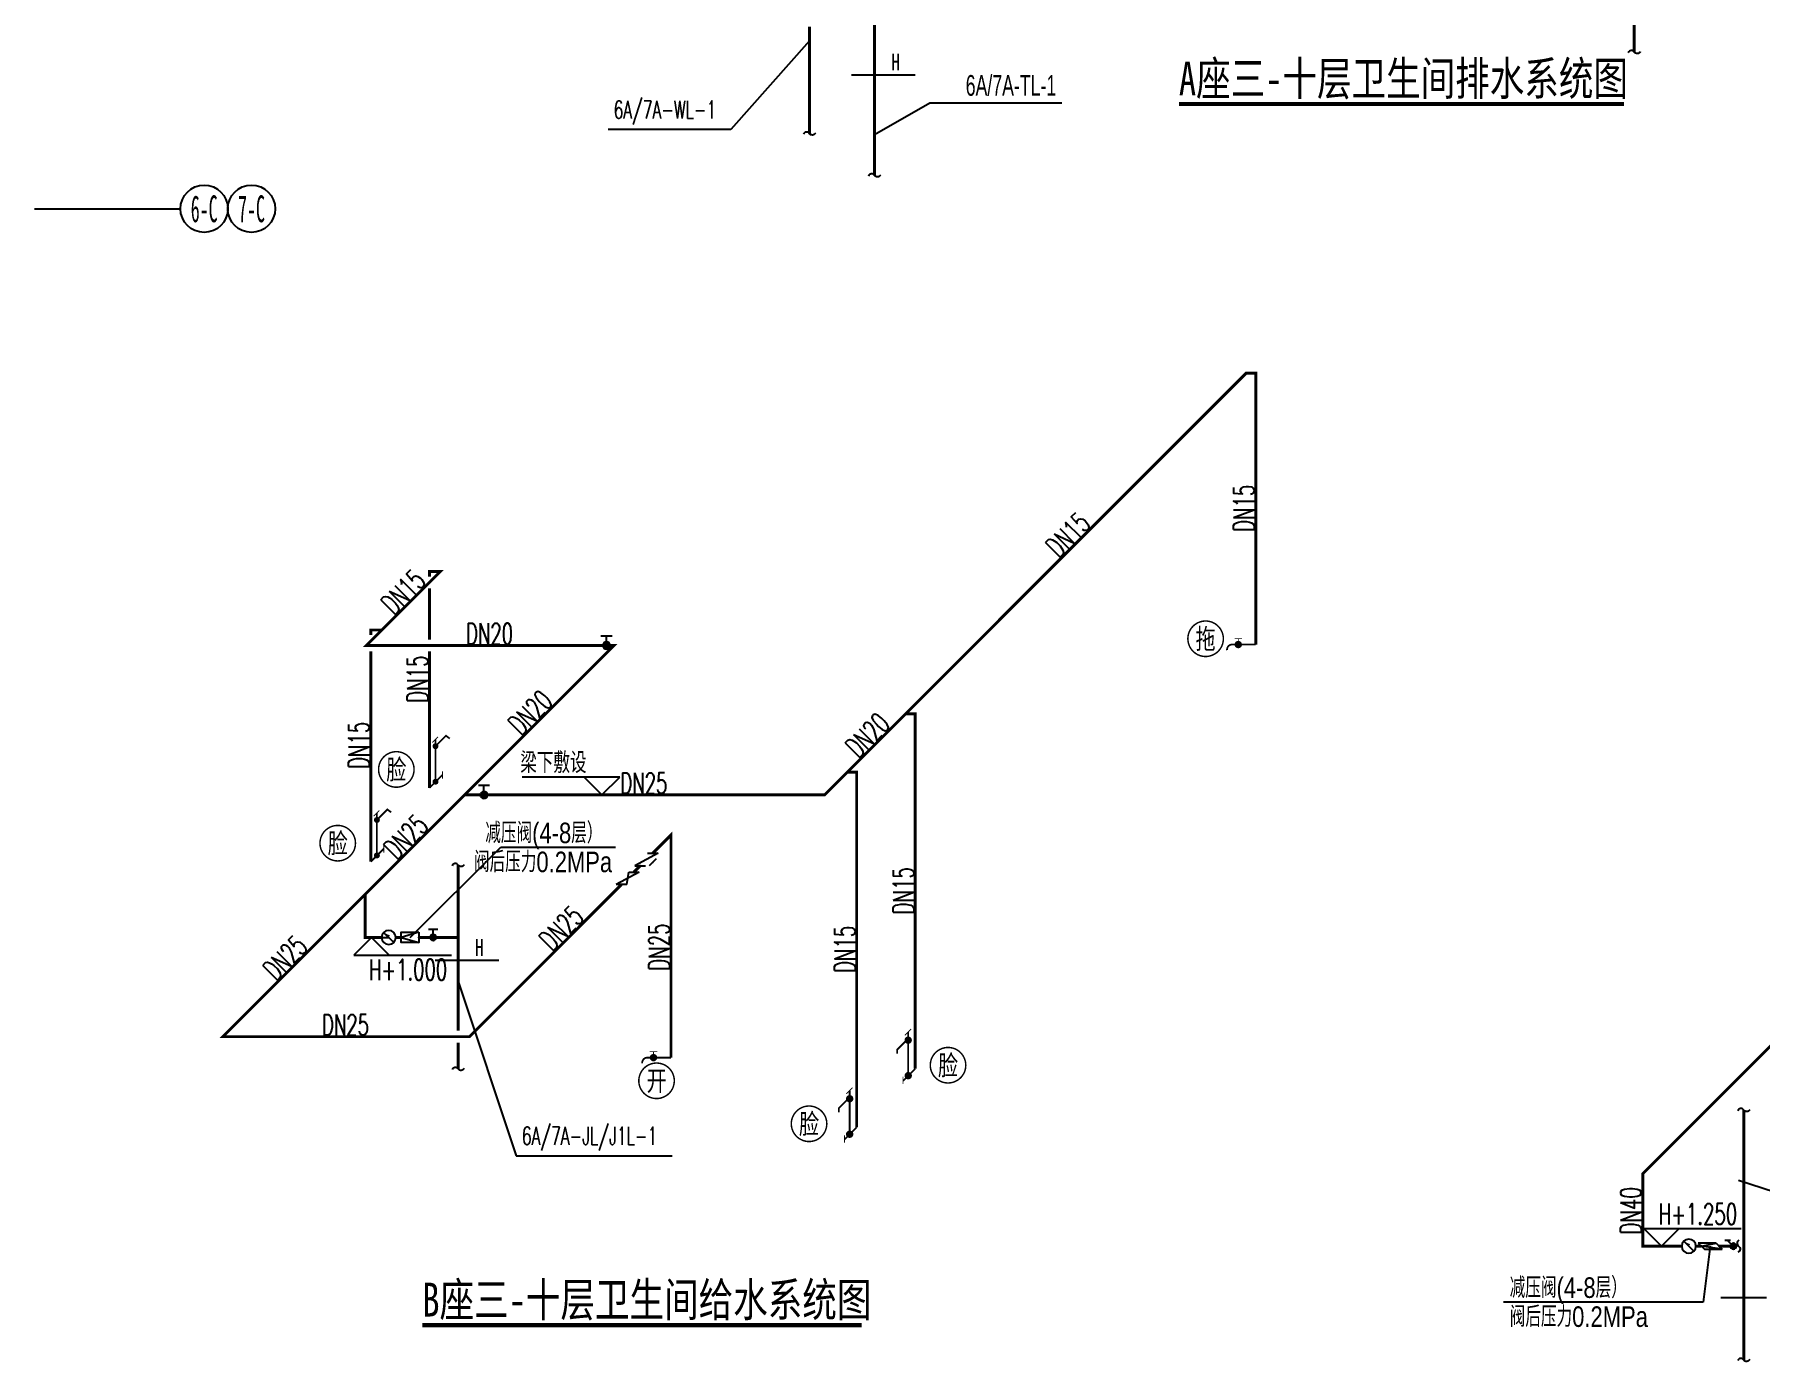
# Model space of a CAD drawing. Extents: x 31688 to 157843, y 203 to 96712.
# Drawn here: x 110259 to 124845, y 588 to 11800 of the extents above; entities that cross this region are included whole.
import ezdxf
from ezdxf.enums import TextEntityAlignment as Align

# ---------------------------------------------------------------- set-up
doc = ezdxf.new("R2010")
doc.units = 0
doc.header["$LTSCALE"] = 1000
doc.header["$MEASUREMENT"] = 0
doc.linetypes.add('109-34 轴网$0$L1$0$$AUDIT_BAD_LTYPE1', pattern=[0])
for name, color, linetype in [('01-标注_轴线坐标', 132, 'Continuous'), ('A-E_栏杆', 232, 'Continuous'), ('DIM_SYMB', 3, 'Continuous'), ('DIM_中水', 3, 'Continuous'), ('DIM_给水', 3, 'Continuous'), ('DIM_通气', 3, 'Continuous'), ('EQUIP_中水', 7, 'Continuous'), ('EQUIP_废水', 7, 'Continuous'), ('EQUIP_污水', 7, 'Continuous'), ('EQUIP_给水', 7, 'Continuous'), ('EQUIP_通气', 7, 'Continuous'), ('PIPE-中水', 122, 'Continuous'), ('PIPE-废水', 31, 'Continuous'), ('PIPE-污水', 2, 'Continuous'), ('PIPE-给水', 3, 'Continuous'), ('PIPE-给水中', 3, 'Continuous'), ('PIPE-通气', 30, 'Continuous'), ('TEXT_中水', 7, 'Continuous'), ('TEXT_给水', 7, 'Continuous'), ('TWT_ELEV', 3, 'Continuous'), ('TWT_IDEN', 3, 'Continuous'), ('TWT_LEAD', 3, 'Continuous'), ('TWT_TEXT', 7, 'Continuous'), ('VALVE_给水', 7, 'Continuous')]:
    doc.layers.add(name, color=color, linetype=linetype)
doc.styles.add('_TCH_AXIS', font='STXIHEI.TTF')
doc.styles.add('_TCH_DIM', font='ros.shx', dxfattribs={"width": 0.8, "bigfont": 'jd.shx'})
doc.styles.add('_TWT_DIM_ELE', font='SIMPLEX', dxfattribs={"width": 0.8, "height": 3.5, "bigfont": 'HZTXT'})
doc.styles.add('_TWT_PIPEDN', font='SIMPLEX', dxfattribs={"width": 0.8, "height": 3.5, "bigfont": 'HZTXT'})
doc.styles.add('_TWT_SANITARY', font='', dxfattribs={"width": 0.8, "height": 3.5})
doc.styles.add('_TWT_SERIAL', font='COMPLEX', dxfattribs={"width": 0.8, "height": 3.5, "bigfont": 'HZTXT'})
doc.styles.add('HZ', font='txt', dxfattribs={"bigfont": 'hztxt'})
doc.styles.get("Standard").update_dxf_attribs({"font": 'STXIHEI.TTF', "width": 0.75})
doc.styles.get('_TWT_SANITARY').set_extended_font_data('SimSun')

# ---------------------------------------------------------------- blocks, each defined once
blk = doc.blocks.new('$TwtSys$00000132')
at = {"elevation": 0}
blk.add_lwpolyline([(7, -101, -0.575183), (0, 0, 0.604745), (-11, 101, 16.924828)], format="xyb", dxfattribs=at)
blk = doc.blocks.new('$VALVE$00000359')
for p, q in [((177, 53), (-177, -53)), ((-177, -53), (-71, 53)), ((-30, 88), (111, 88)), ((71, -53), (177, 53))]:
    blk.add_line(p, q)
for p in [(-124, 0), (124, 0)]:
    blk.add_point(p)
blk.add_solid([(41, 88), (23, 106), (111, 88)])
blk = doc.blocks.new('$VALVE$00000337')
for p, q in [((-72, 53), (-178, -53)), ((178, 53), (-178, -53)), ((-72, 53), (72, -53)), ((72, -53), (178, 53))]:
    blk.add_line(p, q)
for p in [(-125, 0), (125, 0)]:
    blk.add_point(p)
blk = doc.blocks.new('$VALVE$00000497')
for p, q in [((78, 138), (-78, 138)), ((0, 50), (0, 138))]:
    blk.add_line(p, q)
at = {"const_width": 49.6}
blk.add_lwpolyline([(25, 0, 1), (-25, 0, 1)], format="xyb", close=True, dxfattribs=at)
blk.add_circle((0, 0), 50)
blk = doc.blocks.new('$VALVE$00000301')
for points in [[(-125, 72), (125, 0), (-125, -72)], [(-125, 72), (-125, -72), (125, -72), (125, 72), (-125, 72)]]:
    blk.add_lwpolyline(points)
for p in [(-125, 0), (125, 0)]:
    blk.add_point(p)
blk = doc.blocks.new('$VALVE$00000742')
blk.add_line((-93, -93), (93, 93))
blk.add_lwpolyline([(93, 93, 0, 50, 0), (-13, 22, 50, 50, 0)], format="xyseb")
blk.add_circle((0, 0), 150)
for p in [(-150, 0), (150, 0)]:
    blk.add_point(p)
blk = doc.blocks.new('$ATTACHMENT$00000141')
for points, const_width in [([(103, 705), (280, 882), (344, 834)], 30), ([(50, 769), (146, 865)], 15), ([(103, 822), (103, 103)], 30), ([(0, 0), (220, 220)], 30), ([(220, 278), (220, 154)], 15)]:
    blk.add_lwpolyline(points, dxfattribs=dict(const_width=const_width))
at = {"const_width": 50}
for points in [[(78, 705, 1), (128, 705, 1)], [(78, 105, 1), (128, 105, 1)]]:
    blk.add_lwpolyline(points, format="xyb", close=True, dxfattribs=at)
at = {"style": 'HZ', "width": 0.7, "flags": 1}
for tag in ['UNIT', 'SPEC', 'WHAT']:
    blk.add_attdef(tag, (0, 0), '', height=0.001, dxfattribs=at)
blk = doc.blocks.new('$ATTACHMENT$00000139')
at = {"const_width": 30}
blk.add_lwpolyline([(0, 0), (-400, 0, 0.443942), (-486, -95, -1.105826)], format="xyb", dxfattribs=at)
at = {"const_width": 15}
for points in [[(-231, 100), (-359, 100)], [(-296, 0), (-296, 100)]]:
    blk.add_lwpolyline(points, dxfattribs=at)
at = {"const_width": 62.5}
blk.add_lwpolyline([(-265, 0, -1), (-327, 0, -1)], format="xyb", close=True, dxfattribs=at)
at = {"flags": 1}
for tag in ['UNIT', 'SPEC', 'WHAT']:
    blk.add_attdef(tag, (0, 0), '', height=0.0001, dxfattribs=at)
blk = doc.blocks.new('$ATTACHMENT$00000140')
for points, const_width in [([(-69, 671), (-175, 565)], 15), ([(-118, 622), (-118, -118)], 30), ([(-143, 484), (-303, 324), (-303, 254)], 30), ([(0, 0), (-205, -205)], 30), ([(-206, -135), (-206, -259)], 15)]:
    blk.add_lwpolyline(points, dxfattribs=dict(const_width=const_width))
at = {"const_width": 62.5}
for points in [[(-87, 484, -1), (-149, 484, -1)], [(-87, -116, -1), (-149, -116, -1)]]:
    blk.add_lwpolyline(points, format="xyb", close=True, dxfattribs=at)
at = {"style": 'HZ', "width": 0.7, "flags": 1}
for tag in ['UNIT', 'SPEC', 'WHAT']:
    blk.add_attdef(tag, (0, 0), '', height=0.001, dxfattribs=at)
blk = doc.blocks.new('$VALVE$00000499')
for p, q in [((35, 35), (98, 98)), ((48, 98), (147, 98))]:
    blk.add_line(p, q)
at = {"const_width": 49.6}
blk.add_lwpolyline([(25, 0, 1), (-25, 0, 1)], format="xyb", close=True, dxfattribs=at)
blk.add_circle((0, 0), 50)
for p in [(-50, 0), (50, 0)]:
    blk.add_point(p)
blk = doc.blocks.new('$VALVE$00000602')
blk.add_line((-93, -93), (93, 93))
blk.add_lwpolyline([(93, 93, 0, 50, 0), (-13, 22, 50, 50, 0)], format="xyseb")
blk.add_circle((0, 0), 150)
for p in [(-150, 0), (150, 0)]:
    blk.add_point(p)
blk = doc.blocks.new('$VALVE$00000343')
for p, q in [((-81, 44), (-169, -44)), ((-169, -44), (125, 0)), ((125, 0), (-81, 44)), ((-81, 44), (169, 44)), ((169, 44), (81, -44)), ((81, -44), (-169, -44))]:
    blk.add_line(p, q)
for p in [(-125, 0), (125, 0)]:
    blk.add_point(p)

msp = doc.modelspace()

# ---------------------------------------------------------------- hatches: boundary and pattern name
at = {"layer": 'PIPE-中水', "linetype": 'Continuous'}
for points in [[(123849.9, 2173.8), (123841.1, 2182.6), (123837.4, 2179)], [(123849.9, 2173.8), (123837.4, 2173.8), (123837.4, 2179)], [(123849.9, 1561.3), (123850, 1548.8), (123837.4, 1548.8)], [(123849.9, 1561.3), (123837.4, 1561.3), (123837.4, 1548.8)]]:
    msp.add_hatch(color=256, dxfattribs=at).paths.add_polyline_path(points)
at = {"layer": 'PIPE-给水', "linetype": 'Continuous'}
msp.add_hatch(color=256, dxfattribs=at).paths.add_polyline_path([(115637.9, 5036), (115650.4, 5036), (115650.4, 5066.1)])
at = {"layer": 'PIPE-给水中', "linetype": 'Continuous'}
for points in [[(120499.5, 8939.2), (120490.6, 8948), (120494.3, 8951.7)], [(120499.5, 8939.2), (120499.5, 8951.7), (120494.3, 8951.7)], [(120579.8, 8939.2), (120579.8, 8951.7), (120592.3, 8951.7)], [(120579.8, 8939.2), (120592.3, 8939.2), (120592.3, 8951.7)], [(113596.1, 7263.6), (113596.1, 7276.1), (113583.6, 7276.1)], [(113689.5, 7263.6), (113698.4, 7254.8), (113719.7, 7276.1)], [(113689.5, 7263.6), (113689.5, 7276.1), (113719.7, 7276.1)], [(113100.8, 6768.4), (113100.8, 6780.9), (113088.3, 6780.9)], [(113063.4, 6637.6), (113054.6, 6646.4), (113033.3, 6625.1)], [(113063.4, 6637.6), (113063.4, 6625.1), (113033.3, 6625.1)], [(115155.9, 6637.6), (115164.7, 6628.7), (115186.1, 6650.1)], [(115155.9, 6637.6), (115155.9, 6650.1), (115186.1, 6650.1)], [(117701.4, 6060.9), (117701.4, 6073.4), (117713.9, 6073.4)], [(117206.8, 5566.2), (117206.8, 5578.7), (117219.3, 5578.7)], [(116934.9, 5374.6), (116943.7, 5365.8), (116940.1, 5362.1)], [(116934.9, 5374.6), (116934.9, 5362.1), (116940.1, 5362.1)], [(115637.9, 5036), (115629.1, 5044.8), (115650.4, 5066.1)], [(113052, 4170.8), (113052, 4158.3), (113039.5, 4158.3)], [(111850.8, 3332.5), (111842, 3341.3), (111820.6, 3320)], [(111850.8, 3332.5), (111850.8, 3320), (111820.6, 3320)], [(113934.4, 3332.5), (113943.3, 3323.6), (113939.6, 3320)], [(113934.4, 3332.5), (113934.4, 3320), (113939.6, 3320)]]:
    msp.add_hatch(color=256, dxfattribs=at).paths.add_polyline_path(points)
at = {"layer": 'PIPE-给水中'}
for points in [[(113596.1, 7263.6), (113583.6, 7263.6), (113583.6, 7276.1)], [(113100.8, 6768.4), (113088.3, 6768.4), (113088.3, 6780.9)], [(117701.4, 6060.9), (117713.9, 6060.9), (117713.9, 6073.4)], [(117206.8, 5566.2), (117219.3, 5566.2), (117219.3, 5578.7)], [(113052, 4170.8), (113039.5, 4170.8), (113039.5, 4158.3)]]:
    msp.add_hatch(color=256, dxfattribs=at).paths.add_polyline_path(points)

# ---------------------------------------------------------------- linework, layer by layer
at = {"layer": '01-标注_轴线坐标'}
msp.add_line((110259, 10327.5), (111492.6, 10327.5), dxfattribs=at)
for centre in [(111692.6, 10327.5), (112092.6, 10327.5)]:
    msp.add_circle(centre, 200, dxfattribs=at)
at = {"layer": 'A-E_栏杆', "linetype": '109-34 轴网$0$L1$0$$AUDIT_BAD_LTYPE1'}
for p, q in [((117163.7, 11460.5), (117550.3, 11460.5)), ((117550.3, 11460.5), (117702, 11460.5)), ((113645.9, 3979.6), (114032.5, 3979.6)), ((114032.5, 3979.6), (114184.2, 3979.6)), ((124509.9, 1129.1), (124896.5, 1129.1))]:
    msp.add_line(p, q, dxfattribs=at)
at = {"layer": 'DIM_SYMB', "linetype": '109-34 轴网$0$L1$0$$AUDIT_BAD_LTYPE1', "const_width": 35}
for points in [[(119929.8, 11212.6), (123690.9, 11212.6)], [(113536.4, 895), (117249.9, 895)]]:
    msp.add_lwpolyline(points, dxfattribs=at)
at = {"layer": 'DIM_中水'}
msp.add_line((124658.9, 2119.2), (125216.3, 1940), dxfattribs=at)
at = {"layer": 'DIM_给水', "linetype": '109-34 轴网$0$L1$0$$AUDIT_BAD_LTYPE1'}
for p, q in [((113107.2, 4170.9), (112957.3, 4020.8)), ((113102.1, 4170.8), (113257.2, 4170.9)), ((113107.2, 4170.9), (113257.3, 4020.9)), ((112957.3, 4020.8), (113782, 4021.2))]:
    msp.add_line(p, q, dxfattribs=at)
at = {"layer": 'DIM_给水'}
for p, q in [((113839.2, 3798), (114329.6, 2326.1)), ((114329.6, 2326.1), (115647.7, 2326.1))]:
    msp.add_line(p, q, dxfattribs=at)
at = {"layer": 'DIM_通气'}
for p, q in [((116807.3, 11745.9), (116142.3, 10996.3)), ((116142.3, 10996.3), (115107.9, 10996.3))]:
    msp.add_line(p, q, dxfattribs=at)
at = {"layer": 'PIPE-中水', "linetype": 'Continuous', "ltscale": 0.5, "const_width": 25}
for points in [[(123849.9, 2173.8), (126559.3, 4883.1)], [(124703.2, 601.5), (124703.2, 2712.1)], [(123849.9, 2173.8), (123849.9, 1561.3)], [(124179.5, 1561.8), (123849.9, 1561.3)], [(124345.5, 1562.1), (124299.5, 1562)], [(124590.8, 1562.5), (124495.5, 1562.4)], [(124646.9, 1562.6), (124640.8, 1562.6)]]:
    msp.add_lwpolyline(points, dxfattribs=at)
at = {"layer": 'PIPE-废水', "linetype": 'Continuous', "ltscale": 0.5, "const_width": 25}
msp.add_lwpolyline([(123778.3, 11651.8), (123778.3, 12521.6)], dxfattribs=at)
at = {"layer": 'PIPE-污水', "linetype": 'Continuous', "ltscale": 0.5, "const_width": 25}
msp.add_lwpolyline([(116807.3, 10963.6), (116807.3, 11866.3)], dxfattribs=at)
at = {"layer": 'PIPE-给水', "linetype": 'Continuous', "ltscale": 0.5, "const_width": 25}
msp.add_lwpolyline([(115637.9, 3155.4), (115637.9, 5036)], dxfattribs=at)
at = {"layer": 'PIPE-给水中', "linetype": 'Continuous', "ltscale": 0.5, "const_width": 25}
for points in [[(117621.1, 6060.9), (120499.5, 8939.2)], [(120499.5, 8939.2), (120579.8, 8939.2)], [(120579.8, 6645.6), (120579.8, 8939.2)], [(113194.2, 6768.4), (113689.5, 7263.6)], [(113689.5, 7263.6), (113596.1, 7263.6)], [(113063.4, 6637.6), (113194.2, 6768.4)], [(113194.2, 6768.4), (113100.8, 6768.4)], [(115155.9, 6637.6), (113063.4, 6637.6)], [(113892.9, 5374.6), (115155.9, 6637.6)], [(117126.5, 5566.2), (117621.1, 6060.9)], [(117621.1, 6060.9), (117701.4, 6060.9)], [(117701.4, 3060.9), (117701.4, 6060.9)], [(116934.9, 5374.6), (117126.5, 5566.2)], [(117126.5, 5566.2), (117206.8, 5566.2)], [(117206.8, 2566.2), (117206.8, 5566.2)], [(113052, 4533.7), (113892.9, 5374.6)], [(113892.9, 5374.6), (116934.9, 5374.6)], [(115483.5, 4881.5), (115637.9, 5036)], [(113839.2, 3382.5), (113839.2, 4782.2)], [(115325.2, 4723.2), (115378.5, 4776.5)], [(111850.8, 3332.5), (113052, 4533.7)], [(113934.4, 3332.5), (115219.1, 4617.1)], [(113192, 4170.9), (113052, 4170.8)], [(113357.8, 4171), (113312, 4171)], [(113832.7, 4171.3), (113507.6, 4171.1)], [(111850.8, 3332.5), (113934.4, 3332.5)], [(113839.2, 3059.8), (113839.2, 3282.5)]]:
    msp.add_lwpolyline(points, dxfattribs=at)
at = {"layer": 'PIPE-给水中', "ltscale": 0.5, "const_width": 25}
for points in [[(113596.1, 7220.2), (113596.1, 7263.6)], [(113596.1, 6687.6), (113596.1, 7120.2)], [(113100.8, 6724.9), (113100.8, 6768.4)], [(113100.8, 4811.1), (113100.8, 6587.6)], [(113596.1, 5434.2), (113596.1, 6587.6)], [(117701.4, 3060.9), (117701.4, 6060.9)], [(117206.8, 2566.2), (117206.8, 5566.2)], [(113052, 4170.8), (113052, 4533.7)]]:
    msp.add_lwpolyline(points, dxfattribs=at)
at = {"layer": 'PIPE-通气', "color": 30, "ltscale": 0.5, "const_width": 25}
msp.add_lwpolyline([(117357, 10609.4), (117357, 12109.4)], dxfattribs=at)
at = {"layer": 'TWT_ELEV', "linetype": '109-34 轴网$0$L1$0$$AUDIT_BAD_LTYPE1'}
for p, q in [((115204, 5524.6), (114379.3, 5524.6)), ((115054, 5374.6), (114904, 5524.6)), ((115054, 5374.6), (115204, 5524.6)), ((124007.8, 1561.6), (123857.8, 1711.6)), ((123857.8, 1711.6), (124682.5, 1711.6)), ((124007.8, 1561.6), (124157.8, 1711.6))]:
    msp.add_line(p, q, dxfattribs=at)
at = {"layer": 'TWT_IDEN', "linetype": '109-34 轴网$0$L1$0$$AUDIT_BAD_LTYPE1', "const_width": 12.5}
for points in [[(120305.7, 6694.6, 1), (120005.7, 6694.6, 1)], [(113466.5, 5590.4, 1), (113166.5, 5590.4, 1)], [(112971.3, 4967.3, 1), (112671.3, 4967.3, 1)], [(118129, 3091.2, 1), (117829, 3091.2, 1)], [(115665.7, 2959.7, 1), (115365.7, 2959.7, 1)], [(116954.4, 2596.5, 1), (116654.4, 2596.5, 1)]]:
    msp.add_lwpolyline(points, format="xyb", close=True, dxfattribs=at)
at = {"layer": 'TWT_LEAD', "linetype": '109-34 轴网$0$L1$0$$AUDIT_BAD_LTYPE1'}
for p, q in [((117357, 10954.7), (117825.3, 11222.6)), ((117825.3, 11222.6), (118940.8, 11222.6)), ((113432.7, 4171), (114199.9, 4932.3)), ((114199.9, 4932.3), (115169.8, 4932.3)), ((124420.5, 1562.2), (124361.1, 1090.1)), ((124361.1, 1090.1), (122673, 1090.1))]:
    msp.add_line(p, q, dxfattribs=at)

# ---------------------------------------------------------------- block references
at = {"layer": 'EQUIP_中水', "linetype": '109-34 轴网$0$L1$0$$AUDIT_BAD_LTYPE1', "xscale": 0.5, "yscale": 0.5, "zscale": 0.5, "rotation": 90}
for p in [(124703.2, 2712.1), (124703.2, 601.5)]:
    msp.add_blockref('$TwtSys$00000132', p, dxfattribs=at)
at = {"layer": 'EQUIP_废水', "linetype": '109-34 轴网$0$L1$0$$AUDIT_BAD_LTYPE1', "xscale": 0.5, "yscale": 0.5, "zscale": 0.5, "rotation": 90}
msp.add_blockref('$TwtSys$00000132', (123778.3, 11651.8), dxfattribs=at)
at = {"layer": 'EQUIP_污水', "linetype": '109-34 轴网$0$L1$0$$AUDIT_BAD_LTYPE1', "xscale": 0.5, "yscale": 0.5, "zscale": 0.5, "rotation": 90}
msp.add_blockref('$TwtSys$00000132', (116807.3, 10963.6), dxfattribs=at)
at = {"layer": 'EQUIP_给水', "linetype": '109-34 轴网$0$L1$0$$AUDIT_BAD_LTYPE1', "xscale": 0.5, "zscale": 0.5}
for name, p, yscale in [('$ATTACHMENT$00000139', (120579.8, 6645.6), 0.5), ('$ATTACHMENT$00000141', (113596.1, 5434.2), 0.5), ('$ATTACHMENT$00000141', (113100.8, 4811.1), 0.5), ('$ATTACHMENT$00000140', (117701.4, 3060.9), 0.5), ('$ATTACHMENT$00000139', (115637.9, 3155.4), 0.5), ('$ATTACHMENT$00000140', (117206.8, 2566.2), 0.5), ('$TwtSys$00000132', (124659.6, 1562.6), -0.5)]:
    msp.add_blockref(name, p, dxfattribs=dict(at, yscale=yscale))
at = {"layer": 'EQUIP_给水', "linetype": '109-34 轴网$0$L1$0$$AUDIT_BAD_LTYPE1', "xscale": 0.5, "yscale": 0.5, "zscale": 0.5, "rotation": 90}
for p in [(113839.2, 4782.2), (113839.2, 3059.8)]:
    msp.add_blockref('$TwtSys$00000132', p, dxfattribs=at)
at = {"layer": 'EQUIP_通气', "linetype": '109-34 轴网$0$L1$0$$AUDIT_BAD_LTYPE1', "xscale": 0.5, "yscale": 0.5, "zscale": 0.5, "rotation": 90}
msp.add_blockref('$TwtSys$00000132', (117357, 10609.4), dxfattribs=at)
at = {"layer": 'VALVE_给水', "linetype": '109-34 轴网$0$L1$0$$AUDIT_BAD_LTYPE1', "xscale": 0.6, "yscale": -0.6, "zscale": 0.6}
for name, p, rotation in [('$VALVE$00000497', (115092.7, 6637.6), 180), ('$VALVE$00000359', (115431, 4829), 44.99999887224149), ('$VALVE$00000337', (115272.1, 4670.2), 44.99999887224149)]:
    msp.add_blockref(name, p, dxfattribs=dict(at, rotation=rotation))
at = {"layer": 'VALVE_给水', "linetype": '109-34 轴网$0$L1$0$$AUDIT_BAD_LTYPE1', "xscale": -0.6, "yscale": 0.6, "zscale": 0.6}
msp.add_blockref('$VALVE$00000497', (114056.7, 5374.6), dxfattribs=at)
at = {"layer": 'VALVE_给水'}
for name, p, xscale, yscale, zscale, rotation in [('$VALVE$00000742', (113252, 4170.9), 0.4, -0.4, 0.4, 180.0321142471741), ('$VALVE$00000497', (113627.6, 4171.1), 0.5, -0.5, 0.5, 180.0321142471741), ('$VALVE$00000301', (113432.7, 4171), 0.6, -0.6, 0.6, 180.0321142471741), ('$VALVE$00000602', (124239.5, 1561.9), 0.4, -0.4, 0.4, 180.0953713813724), ('$VALVE$00000499', (124615.8, 1562.6), 0.5, -0.5, 0.5, 180.0953713813724), ('$VALVE$00000343', (124420.5, 1562.2), 0.6, -0.6, 0.6, 180.0953713813724)]:
    msp.add_blockref(name, p, dxfattribs=dict(at, xscale=xscale, yscale=yscale, zscale=zscale, rotation=rotation))

# ---------------------------------------------------------------- texts
at = {"layer": '01-标注_轴线坐标', "color": 7, "style": '_TCH_AXIS', "width": 0.43967}
for s, p, p2 in [('6-C', (111579.5, 10214.4), (111805.8, 10214.4)), ('7-C', (111979.5, 10214.4), (112205.8, 10214.4))]:
    msp.add_text(s, height=226.27, dxfattribs=at).set_placement(p, p2, align=Align.FIT)
at = {"layer": 'DIM_SYMB', "color": 7, "linetype": '109-34 轴网$0$L1$0$$AUDIT_BAD_LTYPE1', "width": 0.75}
for s, p in [('A座三-十层卫生间排水系统图', (119929.8, 11285.6)), ('B座三-十层卫生间给水系统图', (113536.4, 967.9))]:
    msp.add_text(s, height=285.426, dxfattribs=at).set_placement(p)
at = {"layer": 'DIM_给水', "color": 7, "linetype": '109-34 轴网$0$L1$0$$AUDIT_BAD_LTYPE1', "style": '_TWT_DIM_ELE', "width": 0.64}
msp.add_text('H+1.000', height=175, rotation=0.03211, dxfattribs=at).set_placement((113084.4, 3810.8))
at = {"layer": 'DIM_给水', "color": 7, "style": '_TWT_SERIAL', "width": 0.64}
msp.add_text('6A/7A-JL/J1L-1', height=150, dxfattribs=at).set_placement((114377.6, 2419.7))
at = {"layer": 'DIM_通气', "color": 7, "style": '_TWT_SERIAL', "width": 0.64}
msp.add_text('6A/7A-WL-1', height=150, dxfattribs=at).set_placement((115152.9, 11089.8))
at = {"layer": 'TEXT_中水', "linetype": 'Continuous', "style": '_TWT_PIPEDN', "width": 0.64}
msp.add_text('DN40', height=175, rotation=90, dxfattribs=at).set_placement((123837.4, 1662.2))
at = {"layer": 'TEXT_给水', "linetype": 'Continuous', "style": '_TWT_PIPEDN', "width": 0.64}
for s, rotation, p in [('DN15', 90, (120567.3, 7597.7)), ('DN15', 45, (118913.8, 7371.2)), ('DN15', 45, (113295.4, 6887.2)), ('DN20', 45, (114370.4, 5869.7)), ('DN20', 45, (117219.8, 5677.2)), ('DN25', 45, (113318.4, 4817.8)), ('DN15', 90, (117688.9, 4366.2)), ('DN25', 45, (114632.2, 4047.9)), ('DN25', 90, (115625.4, 3890.4)), ('DN15', 90, (117194.3, 3871.5)), ('DN25', 45, (112297.4, 3796.7))]:
    msp.add_text(s, height=175, rotation=rotation, dxfattribs=at).set_placement(p)
for s, p in [('DN20', (113904.3, 6650.1)), ('DN25', (115208.6, 5387.1)), ('DN25', (112687.3, 3345))]:
    msp.add_text(s, height=175, dxfattribs=at).set_placement(p)
at = {"layer": 'TEXT_给水', "style": '_TWT_PIPEDN', "width": 0.64}
for p in [(113583.6, 6154.3), (113088.3, 5595.1)]:
    msp.add_text('DN15', height=175, rotation=90, dxfattribs=at).set_placement(p)
at = {"layer": 'TWT_ELEV', "color": 7, "linetype": '109-34 轴网$0$L1$0$$AUDIT_BAD_LTYPE1', "style": '_TWT_DIM_ELE'}
for s, width, p in [('梁下敷设', 0.8, (114364.3, 5559.6)), ('H+1.250', 0.64, (123984.8, 1746.6))]:
    msp.add_text(s, height=175, rotation=0, dxfattribs=dict(at, width=width)).set_placement(p)
at = {"layer": 'TWT_IDEN', "color": 7, "linetype": '109-34 轴网$0$L1$0$$AUDIT_BAD_LTYPE1', "style": '_TWT_SANITARY', "width": 0.878906}
for s, p, p2 in [('拖', (120070.9, 6609.7), (120240.6, 6609.7)), ('脸', (113231.7, 5505.6), (113401.4, 5505.6)), ('脸', (112736.4, 4882.5), (112906.1, 4882.5)), ('脸', (117894.2, 3006.3), (118063.9, 3006.3)), ('开', (115430.8, 2874.8), (115600.5, 2874.8)), ('脸', (116719.5, 2511.7), (116889.2, 2511.7))]:
    msp.add_text(s, height=169.7, dxfattribs=at).set_placement(p, p2, align=Align.FIT)
at = {"layer": 'TWT_LEAD', "color": 7, "linetype": '109-34 轴网$0$L1$0$$AUDIT_BAD_LTYPE1', "style": '_TCH_DIM'}
for s, height, width, p in [('6A/7A-TL-1', 175, 0.64, (118128.3, 11282.6)), ('减压阀(4-8层）', 173.64, 0.8, (114068.4, 4967.3)), ('阀后压力0.2MPa', 173.64, 0.8, (113972.5, 4722.3)), ('减压阀(4-8层）', 173.64, 0.8, (122725.5, 1125.1)), ('阀后压力0.2MPa', 173.64, 0.8, (122725.5, 880.1))]:
    msp.add_text(s, height=height, dxfattribs=dict(at, width=width)).set_placement(p)
at = {"layer": 'TWT_TEXT', "linetype": '109-34 轴网$0$L1$0$$AUDIT_BAD_LTYPE1', "width": 0.75}
for p in [(117499, 11496), (113981.3, 4015)]:
    msp.add_text('H', height=142.7, dxfattribs=at).set_placement(p)

doc.saveas('drawing.dxf')
